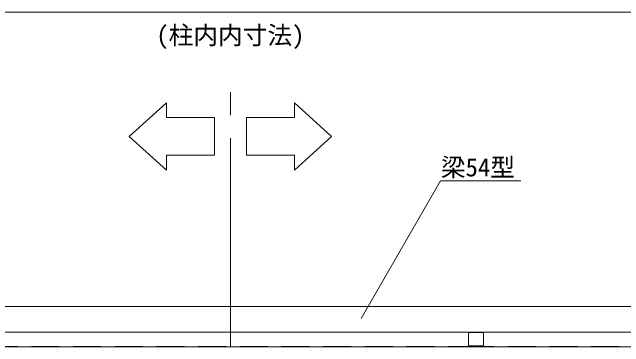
# Model space of a CAD drawing. Units: millimetres, scale not verified. Extents: x -10062 to 10062, y -16938 to 16938.
# Drawn here: x -4211 to -1833, y -9432 to -8132 of the extents above; entities that cross this region are included whole.
import ezdxf
from ezdxf.enums import TextEntityAlignment as Align

# ---------------------------------------------------------------- set-up
doc = ezdxf.new("R2010")
doc.units = ezdxf.units.MM
doc.header["$LTSCALE"] = 90
doc.linetypes.add('CHAIN2', pattern=[12, 9, -1, 1, -1])
doc.linetypes.add('DASHED1', pattern=[1.8, 1.2, -0.6])
for name, color, linetype, lineweight in [('0-C_寸法', 134, 'Continuous', 18), ('1-6_通芯', 134, 'CHAIN2', 18), ('1-B_文字', 134, 'Continuous', 18), ('1-F_梁54', 134, 'Continuous', 18)]:
    doc.layers.add(name, color=color, linetype=linetype, lineweight=lineweight)
doc.styles.add('ＭＳ ゴシック', font='')
doc.styles.get('ＭＳ ゴシック').set_extended_font_data('MS Gothic')

msp = doc.modelspace()

# ---------------------------------------------------------------- linework, layer by layer
at = {"layer": '0-C_寸法'}
msp.add_line((-6007.5, -8132.5), (-717.5, -8132.5), dxfattribs=at)
at = {"layer": '1-6_通芯'}
msp.add_line((-3362.5, -9432.5), (-3362.5, -8404.93), dxfattribs=at)
at = {"layer": '1-B_文字'}
msp.add_line((-2545.22, -8787.5), (-2233.71, -8787.5), dxfattribs=at)
for points in [[(-3755.66, -8615.04), (-3611.25, -8484.27), (-3611.25, -8542.17), (-3424.61, -8542.17), (-3424.61, -8688.19), (-3611.25, -8688.19), (-3611.25, -8746.08)], [(-2969.33, -8615.04), (-3113.75, -8484.27), (-3113.75, -8542.17), (-3300.39, -8542.17), (-3300.39, -8688.19), (-3113.75, -8688.19), (-3113.75, -8746.08)]]:
    msp.add_lwpolyline(points, close=True, dxfattribs=at)
msp.add_lwpolyline([(-2854.39, -9322.38), (-2545.58, -8787.5), (-2545.22, -8787.5)], dxfattribs=at)
at = {"layer": '1-F_梁54'}
for p, q in [((-2407.5, -9375.5), (-5762.5, -9375.5)), ((-5762.5, -9375.5), (-962.5, -9375.5)), ((-2378.5, -9377.1), (-2436.5, -9377.1)), ((-962.5, -9375.5), (-2407.5, -9375.5))]:
    msp.add_line(p, q, dxfattribs=at)
at = {"layer": '1-F_梁54', "linetype": 'DASHED1'}
for p, q in [((-2407.5, -9430.9), (-6007.5, -9430.9)), ((-717.5, -9430.9), (-2407.5, -9430.9))]:
    msp.add_line(p, q, dxfattribs=at)
at = {"layer": '1-F_梁54'}
for points in [[(-562.5, -9375.5), (-562.5, -9275.5), (-6162.5, -9275.5), (-6162.5, -9375.5)], [(-5819.5, -9432.5), (-2407.5, -9432.5), (-2407.5, -9429.5)], [(-2407.5, -9429.5), (-2407.5, -9432.5), (-905.5, -9432.5)]]:
    msp.add_lwpolyline(points, dxfattribs=at)
msp.add_lwpolyline([(-2436.5, -9429.5), (-2378.5, -9429.5), (-2378.5, -9375.5), (-2436.5, -9375.5)], close=True, dxfattribs=at)

# ---------------------------------------------------------------- texts
at = {"layer": '0-C_寸法', "style": 'ＭＳ ゴシック'}
msp.add_text('(柱内内寸法)', height=70.38, dxfattribs=at).set_placement((-3650.5, -8278.1), align=Align.BOTTOM_LEFT)
at = {"layer": '1-B_文字', "style": 'ＭＳ ゴシック'}
msp.add_text('梁54型', height=70.38, dxfattribs=at).set_placement((-2544.21, -8791.6), align=Align.BOTTOM_LEFT)

doc.saveas('drawing.dxf')
